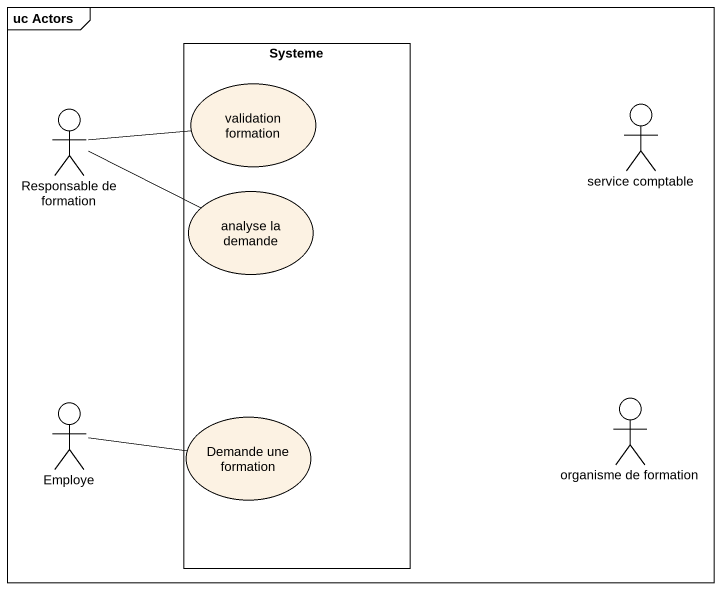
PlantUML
@startuml
mainframe uc Actors
rectangle Systeme {
  usecase "validation formation" as validation_formation
  usecase "analyse la demande" as analyse_la_demande
  usecase "Demande une formation" as Demande_une_formation
}
actor "Responsable de formation" as Responsable_de_formation
actor "service comptable" as service_comptable
actor Employe
actor "organisme de formation" as organisme_de_formation
Responsable_de_formation -right- validation_formation
Responsable_de_formation -right- analyse_la_demande
Employe -right- Demande_une_formation
@enduml
